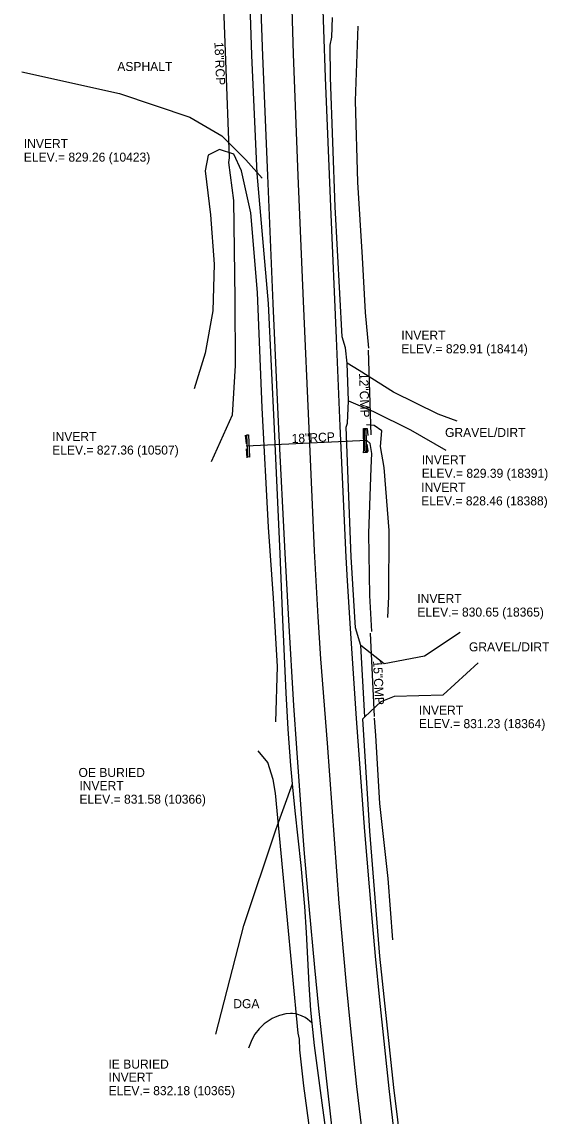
# Model space of a CAD drawing. Extents: x 4874250 to 4894764, y 3790958 to 3811930.
# Drawn here: x 4890380.9 to 4890556.2, y 3807569.2 to 3807932.6 of the extents above; entities that cross this region are included whole.
import ezdxf

# ---------------------------------------------------------------- set-up
doc = ezdxf.new("R2010")
doc.units = 0
for name, color, linetype in [('R_CM_CRAIL_PR', 7, 'Continuous'), ('R_CM_CUT_PR', 7, 'Continuous'), ('R_CM_DITCH_PR', 7, 'Continuous'), ('R_CM_FILL_PR', 7, 'Continuous'), ('R_CM_GRPOST_PR', 7, 'Continuous'), ('R_CM_MPES_PR', 7, 'Continuous'), ('R_PL_CNTINT_PR', 7, 'Continuous'), ('R_PL_ENTR_EX', 7, 'Continuous')]:
    doc.layers.add(name, color=color, linetype=linetype)

msp = doc.modelspace()

# ---------------------------------------------------------------- linework, layer by layer
at = {"layer": 'R_CM_CRAIL_PR'}
for points in [[(4890504.63, 3807563.89), (4890502.96, 3807578.38), (4890499.86, 3807607.69), (4890498.44, 3807622.35), (4890497.18, 3807636.16), (4890494.88, 3807663.78), (4890492.18, 3807701.22), (4890490.18, 3807731.19), (4890489.11, 3807746.94), (4890488.69, 3807754.82), (4890486.71, 3807798.33), (4890485.46, 3807827.64), (4890483.62, 3807871.25), (4890481.85, 3807914.2), (4890480.22, 3807962.11)], [(4890482.2, 3807562.95), (4890480.22, 3807577.75), (4890478.23, 3807592.6), (4890477.39, 3807600.04), (4890477.01, 3807604.34), (4890476.4, 3807612.96), (4890475.48, 3807630.22), (4890474.93, 3807638.84), (4890473.72, 3807652.45), (4890471.78, 3807670.56), (4890470.87, 3807679.62), (4890470.33, 3807685.65), (4890469.43, 3807697.72), (4890468.72, 3807709.81), (4890467.66, 3807734.01), (4890466.79, 3807756), (4890464.88, 3807797.48), (4890462.87, 3807839.12), (4890459.17, 3807882.33), (4890457.39, 3807921.61), (4890456.25, 3807955.07)], [(4890485.98, 3807548.35), (4890482.57, 3807577.8), (4890479.67, 3807604.95), (4890478.31, 3807618.53), (4890476.41, 3807638.92), (4890474.9, 3807656.39), (4890473.97, 3807668.04), (4890472.25, 3807691.36), (4890471.3, 3807705.56), (4890469.6, 3807733.96), (4890468.4, 3807756.13), (4890466.28, 3807797.4), (4890464.43, 3807839.16), (4890462.62, 3807881.6), (4890461, 3807921.37), (4890459.74, 3807955.19)], [(4890509.92, 3807534.89), (4890504.53, 3807578.66), (4890499.92, 3807622.38), (4890496.59, 3807663.86), (4890494.22, 3807701.16), (4890494.93, 3807701.87), (4890493.57, 3807725.53), (4890491.76, 3807731.38), (4890490.35, 3807754.96), (4890488.71, 3807798.04), (4890489.13, 3807799.35), (4890489.5, 3807806.76), (4890489.05, 3807819.29), (4890488.5, 3807824.34), (4890487.35, 3807828), (4890485.08, 3807871.27), (4890483.47, 3807914.19), (4890483.36, 3807924.93), (4890483.92, 3807927.54), (4890484.16, 3807934.07)], [(4890380.91, 3807916.11), (4890413.32, 3807908.85), (4890436.78, 3807901.04), (4890447.37, 3807894.79), (4890455.39, 3807886.78), (4890460.73, 3807880.77)]]:
    msp.add_lwpolyline(points, dxfattribs=at)
at = {"layer": 'R_CM_CUT_PR'}
for points in [[(4890465.31, 3807700.13), (4890465.89, 3807718.5), (4890464.5, 3807741.26), (4890462.83, 3807764.77), (4890460.82, 3807804.48), (4890459.21, 3807842.75), (4890456.99, 3807869.18), (4890453.87, 3807883.19), (4890451.37, 3807888.68), (4890446.6, 3807890.23), (4890442.79, 3807888.37), (4890441.8, 3807883.17), (4890443.59, 3807868.51), (4890444.88, 3807852.22), (4890444.4, 3807836.7), (4890441.78, 3807822.61), (4890438.22, 3807810.77)], [(4890502.53, 3807734.8), (4890502.86, 3807741.77), (4890503.03, 3807763.71), (4890501.33, 3807784.65), (4890500.11, 3807791.58), (4890500.56, 3807796.82), (4890498.01, 3807798.62), (4890495.49, 3807798.86)]]:
    msp.add_lwpolyline(points, dxfattribs=at)
at = {"layer": 'R_CM_DITCH_PR'}
for points in [[(4890447.37, 3807952.25), (4890449.78, 3807887.53)], [(4890496.97, 3807795.5), (4890496.1, 3807823.6)], [(4890495.28, 3807797.2), (4890495.47, 3807789.87), (4890495.04, 3807789.91), (4890494.81, 3807797.31), (4890495.28, 3807797.2)], [(4890495.61, 3807793.55), (4890455.42, 3807791.71)], [(4890455.97, 3807788.14), (4890455.65, 3807795.43), (4890456.19, 3807795.49), (4890456.61, 3807788.11), (4890455.97, 3807788.14)], [(4890498.08, 3807701.94), (4890496.82, 3807729.61)], [(4890472.78, 3807596.77), (4890465.22, 3807676.41)]]:
    msp.add_lwpolyline(points, dxfattribs=at)
at = {"layer": 'R_CM_FILL_PR'}
for points in [[(4890495.61, 3807792.38), (4890495.87, 3807790.21), (4890495.54, 3807789.58), (4890494.46, 3807789.56), (4890494.54, 3807790.58), (4890494.49, 3807797.62), (4890495.68, 3807797.58), (4890495.91, 3807795.29)], [(4890455.62, 3807792.48), (4890455.26, 3807795.41)], [(4890455.76, 3807787.84), (4890455.53, 3807790.82)]]:
    msp.add_lwpolyline(points, dxfattribs=at)
at = {"layer": 'R_CM_GRPOST_PR'}
for points in [[(4890525.6, 3807800.04), (4890519.33, 3807802.38), (4890504.48, 3807809.66), (4890493.07, 3807816.8), (4890489.05, 3807819.29)], [(4890489.5, 3807806.76), (4890497.8, 3807803.18), (4890510.04, 3807797.14), (4890521.84, 3807790.42)], [(4890526.55, 3807729.83), (4890514.71, 3807722.01), (4890501.38, 3807719.39), (4890493.57, 3807725.53)], [(4890494.93, 3807701.87), (4890500.37, 3807706.87), (4890504.76, 3807708.72), (4890520.9, 3807709.16), (4890532.62, 3807719.79)], [(4890445.36, 3807596.41), (4890454.74, 3807632.46), (4890465.33, 3807664.3), (4890470.87, 3807679.62)], [(4890477.39, 3807600.04), (4890475.84, 3807601.36), (4890475.05, 3807601.9), (4890473.85, 3807602.55), (4890472.59, 3807603), (4890471.94, 3807603.15), (4890470.88, 3807603.27), (4890470.16, 3807603.28), (4890468.7, 3807603.14), (4890466.49, 3807602.59), (4890465.06, 3807602.03), (4890464.13, 3807601.59), (4890462.41, 3807600.55), (4890461.46, 3807599.84), (4890459.77, 3807598.24), (4890458.37, 3807596.37), (4890457.57, 3807594.97), (4890457.09, 3807593.96), (4890456.23, 3807591.74)]]:
    msp.add_lwpolyline(points, dxfattribs=at)
at = {"layer": 'R_CM_MPES_PR'}
for points in [[(4890492.63, 3807931.22), (4890491.68, 3807906.37), (4890492.44, 3807879.37), (4890494.02, 3807854.41), (4890494.99, 3807836.09), (4890496.17, 3807824.31)], [(4890449.78, 3807887.53), (4890449.63, 3807885.95), (4890451.24, 3807873.3), (4890451.66, 3807840.66), (4890451.8, 3807818.47), (4890450.84, 3807801.98), (4890443.87, 3807786.5)], [(4890497.23, 3807730.17), (4890496.62, 3807742.1), (4890496.25, 3807762.66), (4890496.96, 3807784.49), (4890497.21, 3807789.29), (4890496.73, 3807792.57), (4890495.61, 3807793.55)], [(4890504.2, 3807627.77), (4890502.67, 3807648.15), (4890499.88, 3807672.98), (4890498.6, 3807695.61), (4890498.08, 3807701.43)], [(4890465.22, 3807676.41), (4890464.46, 3807681), (4890462.7, 3807686.7), (4890459.49, 3807690.54)], [(4890485.46, 3807502.91), (4890482.84, 3807517.41), (4890478.69, 3807548.88), (4890474.61, 3807579.31), (4890473.29, 3807591.2), (4890473.15, 3807594.72), (4890472.78, 3807596.77)]]:
    msp.add_lwpolyline(points, dxfattribs=at)
at = {"layer": 'R_PL_CNTINT_PR'}
msp.add_lwpolyline([(4890494.03, 3807564.2), (4890492.28, 3807578.98), (4890490.09, 3807599.27), (4890488.76, 3807612.82), (4890486.41, 3807639.93), (4890482.46, 3807693.09), (4890480.3, 3807721.06), (4890479.35, 3807735.05), (4890478.22, 3807756.97), (4890476.37, 3807797.64), (4890474.57, 3807839.89), (4890472.71, 3807881.53), (4890471.21, 3807922.06), (4890470.16, 3807955.55), (4890469.24, 3807995.77), (4890468.9, 3808035.75), (4890468.79, 3808061.96), (4890468.84, 3808080.75)], dxfattribs=at)

# ---------------------------------------------------------------- texts
at = {"layer": 'R_PL_ENTR_EX'}
for s, rotation, p in [('18"RCP', 272.4444, (4890444.9, 3807925.89)), ('12"CMP', 271.9703, (4890492.99, 3807815.97)), ('18"RCP', 2.4523, (4890470.64, 3807792.74)), ('15"CMP', 272.7148, (4890497.63, 3807720.48))]:
    msp.add_text(s, height=3, rotation=rotation, dxfattribs=at).set_placement(p)
for s, p in [('ASPHALT', (4890412.63, 3807916.33)), ('INVERT', (4890381.55, 3807890.72)), ('ELEV.= 829.26 (10423)', (4890381.55, 3807886.22)), ('INVERT', (4890507.02, 3807827.07)), ('ELEV.= 829.91 (18414)', (4890507.02, 3807822.57)), ('GRAVEL/DIRT', (4890521.56, 3807794.77)), ('INVERT', (4890390.99, 3807793.43)), ('ELEV.= 827.36 (10507)', (4890390.99, 3807788.93)), ('INVERT', (4890513.82, 3807785.71)), ('ELEV.= 829.39 (18391)', (4890513.82, 3807781.21)), ('INVERT', (4890513.64, 3807776.55)), ('ELEV.= 828.46 (18388)', (4890513.64, 3807772.05)), ('INVERT', (4890512.36, 3807739.61)), ('ELEV.= 830.65 (18365)', (4890512.36, 3807735.11)), ('GRAVEL/DIRT', (4890529.51, 3807723.57)), ('INVERT', (4890512.86, 3807702.56)), ('ELEV.= 831.23 (18364)', (4890512.86, 3807698.06)), ('OE BURIED', (4890399.74, 3807681.84)), ('INVERT', (4890400.03, 3807677.46)), ('ELEV.= 831.58 (10366)', (4890400.03, 3807672.96)), ('DGA', (4890451.18, 3807605.05)), ('IE BURIED', (4890409.69, 3807584.98)), ('INVERT', (4890409.73, 3807580.65)), ('ELEV.= 832.18 (10365)', (4890409.73, 3807576.15))]:
    msp.add_text(s, height=3, dxfattribs=at).set_placement(p)

doc.saveas('drawing.dxf')
